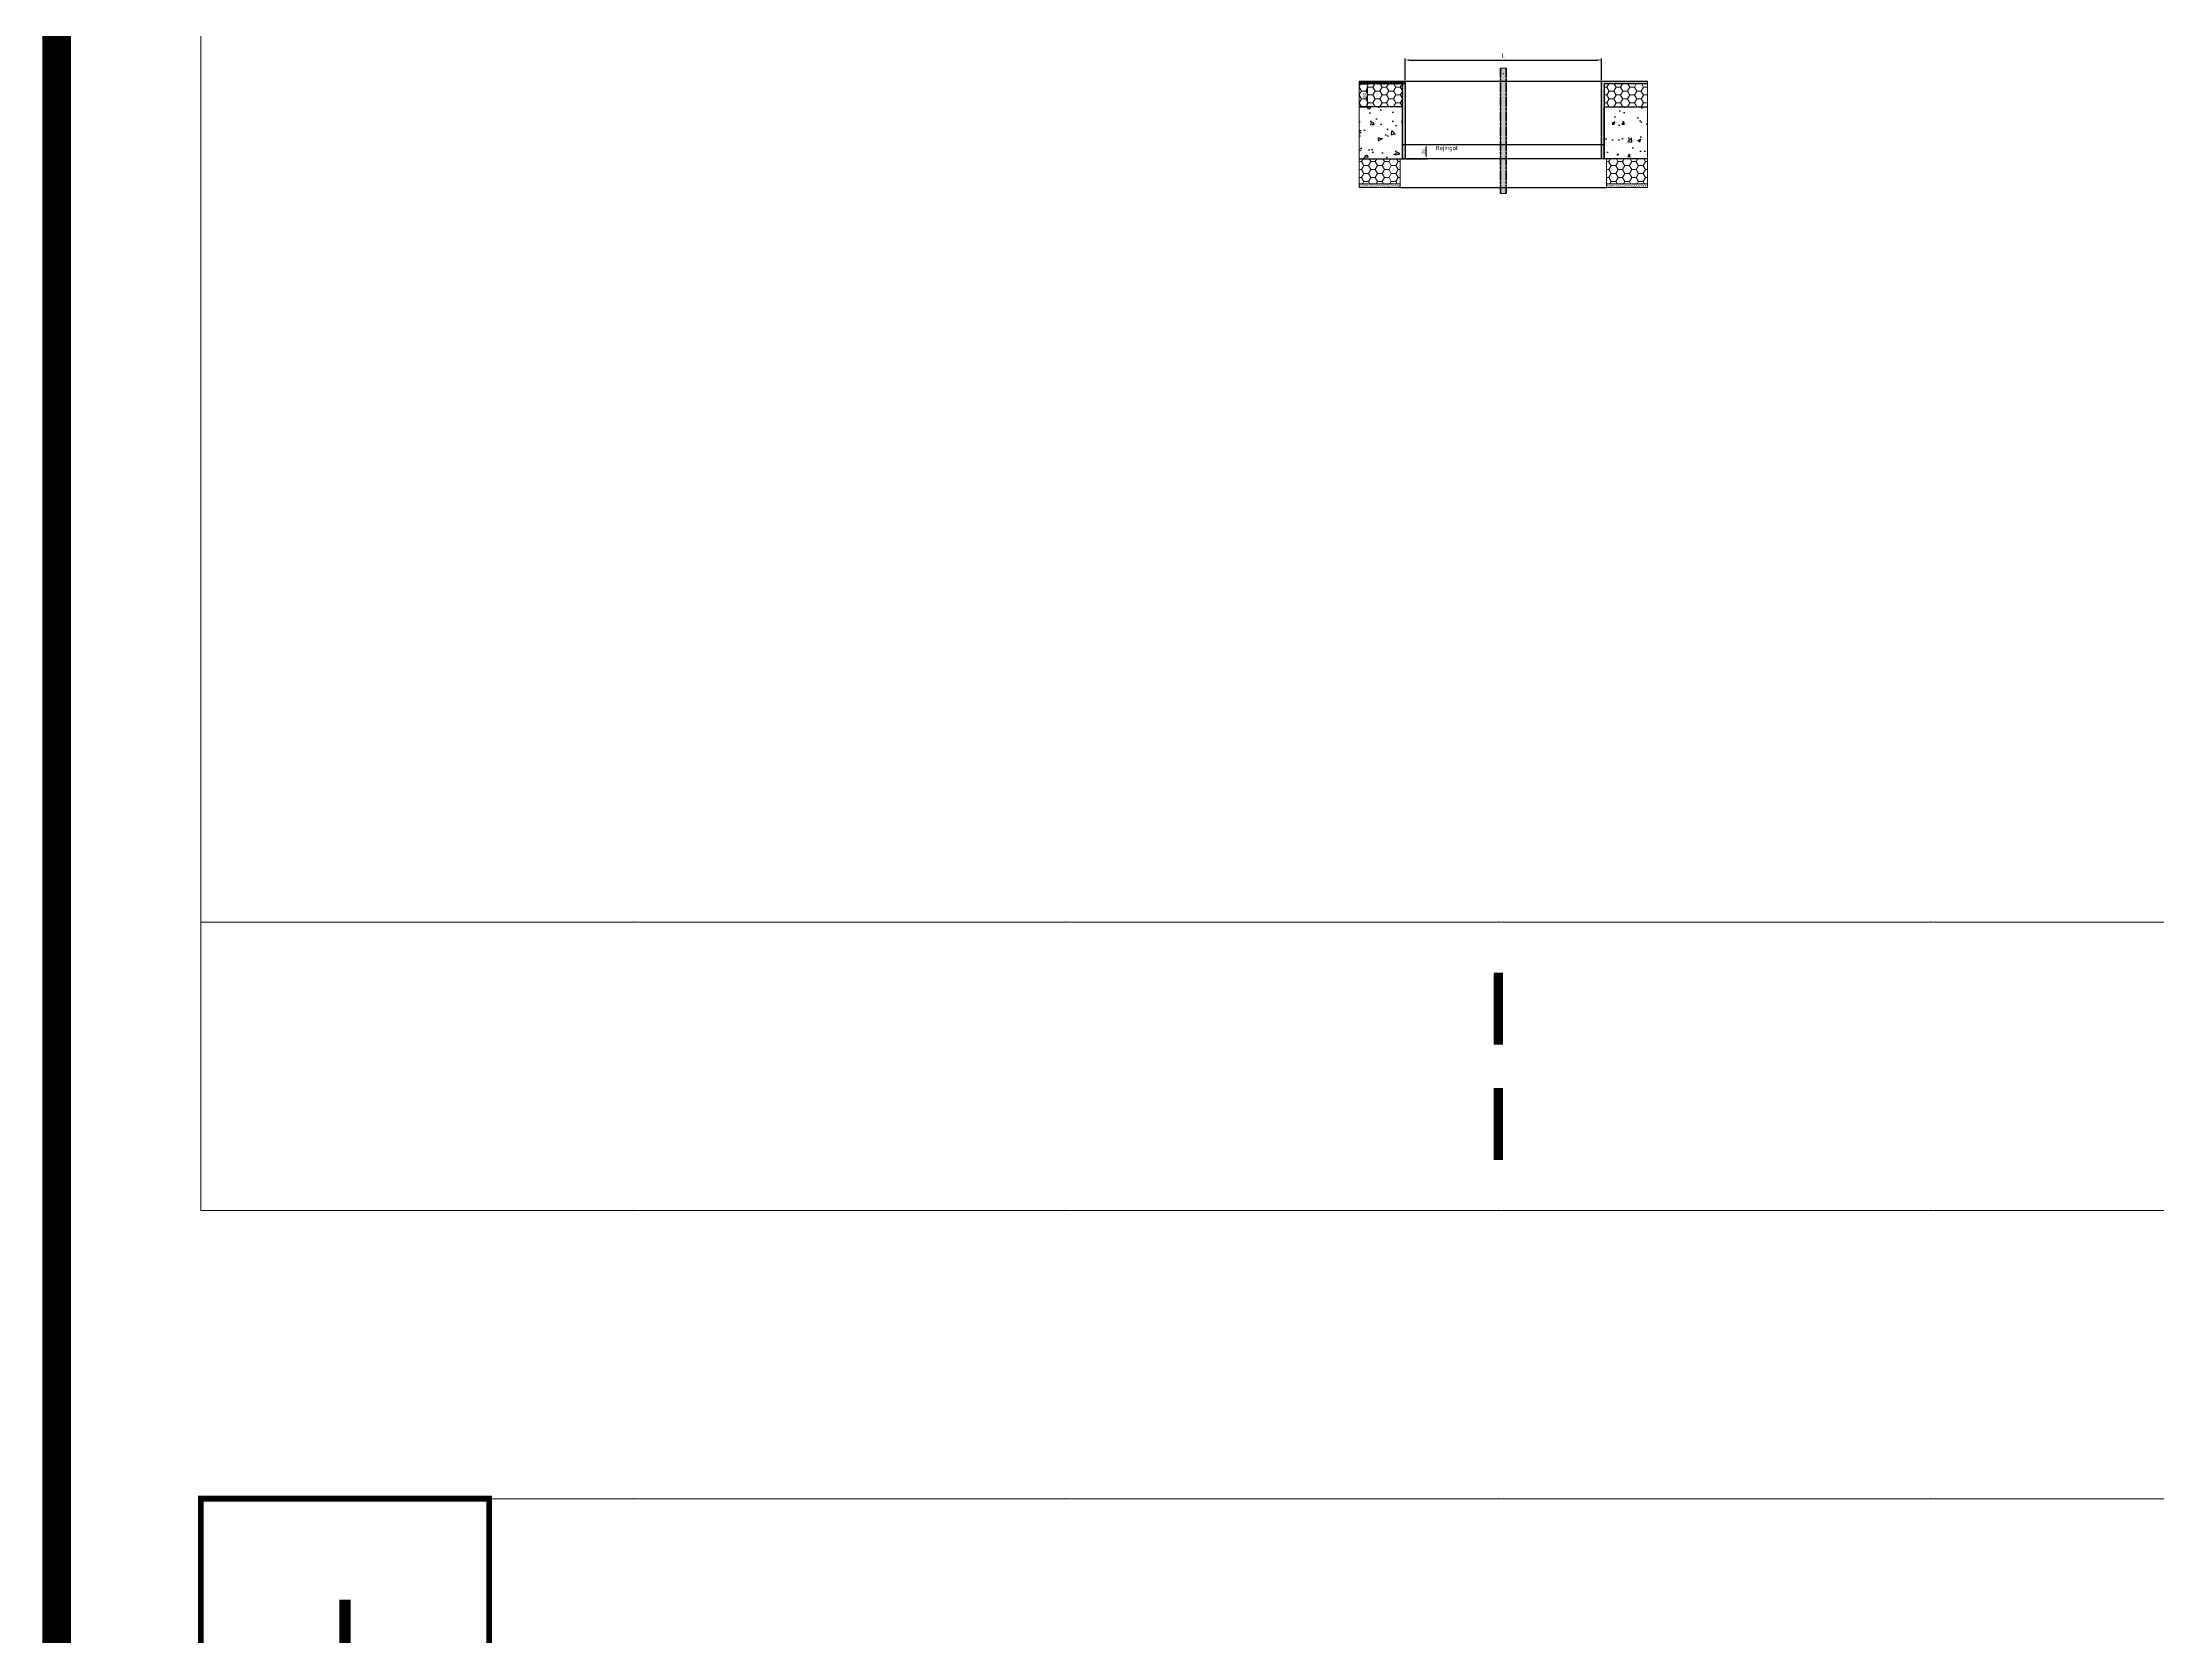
# Model space of a CAD drawing. Header units: millimetres. Extents: x -20000 to 230000, y -17405 to 25402.
# Drawn here: x 79950 to 87287, y -979 to 4552 of the extents above; entities that cross this region are included whole.
import ezdxf
from ezdxf.enums import TextEntityAlignment as Align

# ---------------------------------------------------------------- set-up
doc = ezdxf.new("R2010")
doc.units = ezdxf.units.MM
doc.header["$PDMODE"] = 35
doc.header["$PDSIZE"] = 0.5
doc.linetypes.add('AXES', pattern=[50.8, 31.75, -6.35, 6.35, -6.35])
doc.layers.get('0').update_dxf_attribs({"lineweight": 13})
doc.layers.get('Defpoints').update_dxf_attribs({"true_color": 0xc2a584})
for name, color, linetype, lineweight in [('0 - 1 (validé)', 3, 'Continuous', 13), ('1 - Axe', 1, 'AXES', 0), ('1 - BETON', 251, 'Continuous', 25), ('1 - Cotation', 32, 'Continuous', 13), ('1 - Isolant', 132, 'Continuous', 13), ('1 - Platre', 252, 'Continuous', 13), ('1 - Texte', 7, 'Continuous', 13)]:
    doc.layers.add(name, color=color, linetype=linetype, lineweight=lineweight)
for name, color, linetype, lineweight, plot in [('0 - Invisible', 43, 'Continuous', 0, False), ('0 - Trame', 1, 'Continuous', 0, False), ('Non visible', 163, 'Continuous', 25, False)]:
    doc.layers.add(name, color=color, linetype=linetype, lineweight=lineweight, plot=plot)
doc.layers.add('1 - Cache', color=7, linetype='Continuous', lineweight=0, true_color=0xffffff)
doc.styles.get("Standard").update_dxf_attribs({"font": 'ARIALUNI.TTF'})
doc.styles.add('Texte Poralu', font='tahomabd.ttf')
doc.dimstyles.new('100 - 1000', dxfattribs={"dimtxt": 15, "dimasz": 15, "dimexe": 5, "dimexo": 2.5, "dimgap": 8, "dimtad": 1, "dimdec": 1, "dimtxsty": 'Texte Poralu', "dimcen": 10, "dimazin": 0, "dimtfac": 1, "dimtdec": 1, "dimtmove": 0, "dimatfit": 3, "dimfxl": 1, "dimarcsym": 0})
doc.dimstyles.new('30 - 1000', dxfattribs={"dimtxt": 10, "dimasz": 10, "dimexe": 5, "dimexo": 2.5, "dimgap": 5, "dimtad": 1, "dimdec": 1, "dimtxsty": 'Texte Poralu', "dimcen": 5, "dimazin": 0, "dimtfac": 1, "dimtdec": 1, "dimtmove": 0, "dimatfit": 3, "dimfxl": 1, "dimarcsym": 0})

# ---------------------------------------------------------------- blocks, each defined once
blk = doc.blocks.new('Cadre Coupe_Elev')
at = {"const_width": 20}
blk.add_lwpolyline([(500, 9500), (1500, 9500), (1500, 8500), (500, 8500)], close=True, dxfattribs=at)
for p in [(2000, 9500), (3500, 9500), (5000, 9500), (6500, 9500), (2000, 1500), (3500, 1500), (5000, 1500), (6500, 1500), (2000, 500), (3500, 500), (5000, 500), (6500, 500)]:
    blk.add_point(p)
at = {"layer": '0 - Trame'}
for points in [[(500, 500), (9500, 500), (9500, 9500), (500, 9500)], [(500, 1500), (9500, 1500), (9500, 500), (500, 500)]]:
    blk.add_lwpolyline(points, close=True, dxfattribs=at)
for p in [(0, 10000), (10000, 10000), (0, 0), (10000, 0)]:
    blk.add_point(p, dxfattribs=at)
at = {"layer": 'Defpoints'}
for p in [(5000, 3733.5), (5000, 1200), (5000, 1000), (5000, 800)]:
    blk.add_point(p, dxfattribs=at)
at = {"color": 7}
blk.add_attdef('REPERE_1', text='', height=300, dxfattribs=at).set_placement((1000, 9000), align=Align.MIDDLE_CENTER)
at = {"layer": '1 - Texte', "color": 7}
for tag, p in [('DEFINITION1', (5000, 1200)), ('DEFINITION2', (5000, 800))]:
    blk.add_attdef(tag, text='', height=250, dxfattribs=at).set_placement(p, align=Align.MIDDLE_CENTER)
at = {"layer": 'Non visible', "style": 'Texte Poralu'}
for p in [(5447.1, 4905.8), (5447.1, 4605.8)]:
    blk.add_attdef('REPERE_2', text='', height=35, dxfattribs=at).set_placement(p, align=Align.MIDDLE_LEFT)
blk = doc.blocks.new('*U441')
at = {"layer": '1 - Isolant'}
h = blk.add_hatch(dxfattribs=at)
h.set_pattern_fill('HONEY', color=256, scale=5, style=0)
h.set_pattern_definition([(0, (110, 80), (23.8125, 13.74815), [15.875, -31.75]), (120, (110, 80), (-23.8125, 13.74815), [15.875, -31.75]), (60, (110, 80), (5e-08, 27.4963), [-31.75, 15.875])])
h.paths.add_polyline_path([(-150, 0), (0, 0), (0, 80), (-150, 80)])
at = {"layer": '0 - Invisible'}
blk.add_lwpolyline([(-150, 80), (-150, 0)], dxfattribs=at)
at = {"layer": '1 - Isolant'}
blk.add_lwpolyline([(-150, 0), (0, 0), (0, 0), (0, 0), (0, 80), (-150, 80)], dxfattribs=at)
blk = doc.blocks.new('*U436')
at = {"layer": '1 - Isolant'}
h = blk.add_hatch(dxfattribs=at)
h.set_pattern_fill('HONEY', color=256, scale=5)
h.set_pattern_definition([(0, (237.5, -1e-14), (23.8125, 13.74815), [15.875, -31.75]), (120, (237.5, -1e-14), (-23.8125, 13.74815), [15.875, -31.75]), (60, (237.5, -1e-14), (5e-08, 27.4963), [-31.75, 15.875])])
h.paths.add_polyline_path([(-150, -87), (-150, 0), (-7.5, 0), (-7.5, -87)])
at = {"layer": '1 - Platre'}
h = blk.add_hatch(dxfattribs=at)
h.set_pattern_fill('AR-SAND', color=256, scale=0.1)
h.set_pattern_definition([(37.5, (237.5, -1e-14), (-0.160003, 4.894132), [0, -3.8608, 0, -4.318, 0, -4.1275]), (7.5, (237.5, -1e-14), (4.49523, 7.16825), [0, -2.0828, 0, -3.4798, 0, -1.3335]), (327.5, (234.3756, -1e-14), (7.909924, 0.01437), [0, -1.27, 0, -4.572, 0, -5.969]), (317.5, (234.3756, -1e-14), (7.63556, 2.22929), [0, -0.635, 0, -2.9972, 0, -3.429])])
h.paths.add_polyline_path([(-150, -100), (-150, -87), (-7.5, -87), (-7.5, -100)])
at = {"layer": '0 - Invisible'}
for points in [[(-150, -87), (-150, 0)], [(-150, -100), (-150, -87)]]:
    blk.add_lwpolyline(points, dxfattribs=at)
at = {"layer": '1 - Isolant'}
blk.add_lwpolyline([(-150, 0), (-7.5, 0), (-7.5, -87), (-150, -87)], dxfattribs=at)
at = {"layer": '1 - Platre'}
blk.add_lwpolyline([(-150, -87), (-7.5, -87), (-7.5, -100), (-150, -100)], dxfattribs=at)
blk = doc.blocks.new('*U437')
at = {"layer": '1 - Isolant'}
h = blk.add_hatch(dxfattribs=at)
h.set_pattern_fill('HONEY', color=256, scale=5)
h.set_pattern_definition([(0, (47.5, -1e-14), (23.8125, 13.7482), [15.875, -31.75]), (120, (47.5, -1e-14), (-23.8125, 13.7482), [15.875, -31.75]), (60, (47.5, -1e-14), (5e-08, 27.4963), [-31.75, 15.875])])
h.paths.add_polyline_path([(150, -87), (150, 0), (7.5, 0), (7.5, -87)])
at = {"layer": '1 - Platre'}
h = blk.add_hatch(dxfattribs=at)
h.set_pattern_fill('AR-SAND', color=256, scale=0.1)
h.set_pattern_definition([(37.5, (47.5, -1e-14), (-0.16, 4.89413), [0, -3.8608, 0, -4.318, 0, -4.1275]), (7.5, (47.5, -1e-14), (4.49523, 7.16825), [0, -2.0828, 0, -3.4798, 0, -1.3335]), (327.5, (44.3757, -1e-14), (7.90992, 0.01437), [0, -1.27, 0, -4.572, 0, -5.969]), (317.5, (44.376, -1e-14), (7.63556, 2.2293), [0, -0.635, 0, -2.9972, 0, -3.429])])
h.paths.add_polyline_path([(150, -100), (150, -87), (7.5, -87), (7.5, -100)])
at = {"layer": '0 - Invisible'}
for points in [[(150, -87), (150, 0)], [(150, -100), (150, -87)]]:
    blk.add_lwpolyline(points, dxfattribs=at)
at = {"layer": '1 - Isolant'}
blk.add_lwpolyline([(150, 0), (7.5, 0), (7.5, -87), (150, -87)], dxfattribs=at)
at = {"layer": '1 - Platre'}
blk.add_lwpolyline([(150, -87), (7.5, -87), (7.5, -100), (150, -100)], dxfattribs=at)
blk = doc.blocks.new('*U442')
at = {"layer": '1 - Isolant'}
h = blk.add_hatch(dxfattribs=at)
h.set_pattern_fill('HONEY', color=256, scale=5, style=0)
h.set_pattern_definition([(0, (110, 80), (23.8125, 13.74815), [15.875, -31.75]), (120, (110, 80), (-23.8125, 13.74815), [15.875, -31.75]), (60, (110, 80), (5e-08, 27.4963), [-31.75, 15.875])])
h.paths.add_polyline_path([(-150, 0), (0, 0), (0, 80), (-150, 80)])
at = {"layer": '0 - Invisible'}
blk.add_lwpolyline([(-150, 80), (-150, 0)], dxfattribs=at)
at = {"layer": '1 - Isolant'}
blk.add_lwpolyline([(-150, 0), (0, 0), (0, 0), (0, 0), (0, 80), (-150, 80)], dxfattribs=at)
blk = doc.blocks.new('*D1471')
at = {"layer": '1 - Cotation', "color": 0, "lineweight": -2, "transparency": 16777216}
for p, q in [((84677.5, 4420.4), (84677.5, 4495.7)), ((84692.5, 4490.7), (85342.5, 4490.7)), ((85357.5, 4420.4), (85357.5, 4495.7))]:
    blk.add_line(p, q, dxfattribs=at)
at = {"layer": '1 - Cotation', "color": 0, "transparency": 16777216}
for points in [[(84692.5, 4493.2), (84692.5, 4488.2), (84677.5, 4490.7)], [(85342.5, 4493.2), (85342.5, 4488.2), (85357.5, 4490.7)]]:
    blk.add_solid(points, dxfattribs=at)
at = {"layer": 'Defpoints', "color": 0, "transparency": 16777216}
for p in [(85357.5, 4490.7), (84677.5, 4417.9), (85357.5, 4417.9)]:
    blk.add_point(p, dxfattribs=at)
at = {"layer": '1 - Cotation', "color": 0, "transparency": 16777216, "insert": (85017.5, 4506.2), "char_height": 15, "attachment_point": 5, "style": 'Texte Poralu'}
blk.add_mtext('L', dxfattribs=at)
blk = doc.blocks.new('*U435')
at = {"layer": '1 - BETON'}
h = blk.add_hatch(dxfattribs=at)
h.set_pattern_fill('CONCRETE', color=256, scale=15, style=0, pattern_type=2)
h.set_pattern_definition([(50, (-50, -20), (107.59, -9.413), [11.25, -123.75]), (355, (-50, -20), (-20.813, 112.83), [9, -99]), (100.45, (-41.03, -20.78), (86.776, 103.416), [9.56, -105.17]), (46.184, (-50, 10), (160.086, -24.83), [16.875, -185.625]), (96.636, (-36.66, 7.93), (140.2, 146.12), [14.34, -157.76]), (351.184, (-50, 10), (140.2, 146.12), [13.5, -148.5]), (21, (-35, 2.5), (89.536, -60.393), [11.25, -123.75]), (326, (-35, 2.5), (36.497, 108.773), [9, -99]), (71.45, (-27.54, -2.53), (126.033, 48.38), [9.56, -105.17]), (37.5, (-50, -20), (1.824, 49.934), [0, -97.8, 0, -100.5, 0, -99.375]), (7.5, (-50, -20), (39.46, 59.162), [0, -57.3, 0, -95.55, 0, -37.875]), (327.5, (-83.45, -20), (80.0734, -3.383), [0, -37.5, 0, -117, 0, -155.25]), (317.5, (-98.45, -20), (87.478, 15.016), [0, -48.75, 0, -77.7, 0, -110.25])])
h.paths.add_polyline_path([(150, 180), (150, 0), (0, 0), (0, 180)])
at = {"layer": '0 - Invisible'}
blk.add_lwpolyline([(150, 180), (150, 0)], dxfattribs=at)
at = {"layer": '1 - BETON'}
blk.add_lwpolyline([(150, 0), (0, 0), (0, 180), (150, 180)], dxfattribs=at)
blk = doc.blocks.new('*U434')
at = {"layer": '1 - BETON'}
h = blk.add_hatch(dxfattribs=at)
h.set_pattern_fill('CONCRETE', color=256, scale=15, style=0, pattern_type=2)
h.set_pattern_definition([(50, (-50, -20), (107.59, -9.413), [11.25, -123.75]), (355, (-50, -20), (-20.813, 112.83), [9, -99]), (100.45, (-41.03, -20.78), (86.776, 103.416), [9.56, -105.17]), (46.184, (-50, 10), (160.086, -24.83), [16.875, -185.625]), (96.636, (-36.66, 7.93), (140.2, 146.12), [14.34, -157.76]), (351.184, (-50, 10), (140.2, 146.12), [13.5, -148.5]), (21, (-35, 2.5), (89.536, -60.393), [11.25, -123.75]), (326, (-35, 2.5), (36.497, 108.773), [9, -99]), (71.45, (-27.54, -2.53), (126.033, 48.38), [9.56, -105.17]), (37.5, (-50, -20), (1.824, 49.934), [0, -97.8, 0, -100.5, 0, -99.375]), (7.5, (-50, -20), (39.46, 59.162), [0, -57.3, 0, -95.55, 0, -37.875]), (327.5, (-83.45, -20), (80.0734, -3.383), [0, -37.5, 0, -117, 0, -155.25]), (317.5, (-98.45, -20), (87.478, 15.016), [0, -48.75, 0, -77.7, 0, -110.25])])
h.paths.add_polyline_path([(150, 180), (150, 0), (0, 0), (0, 180)])
at = {"layer": '0 - Invisible'}
blk.add_lwpolyline([(150, 180), (150, 0)], dxfattribs=at)
at = {"layer": '1 - BETON'}
blk.add_lwpolyline([(150, 0), (0, 0), (0, 180), (150, 180)], dxfattribs=at)
blk = doc.blocks.new('*D1472')
at = {"layer": '1 - Cotation', "color": 0, "lineweight": -2, "transparency": 16777216}
for p, q in [((84670, 4197.9), (84755.1, 4197.9)), ((84750.1, 4157.9), (84750.1, 4187.9)), ((84670, 4147.9), (84755.1, 4147.9))]:
    blk.add_line(p, q, dxfattribs=at)
at = {"layer": '1 - Cotation', "color": 0, "transparency": 16777216}
for points in [[(84748.5, 4187.9), (84751.8, 4187.9), (84750.1, 4197.9)], [(84748.5, 4157.9), (84751.8, 4157.9), (84750.1, 4147.9)]]:
    blk.add_solid(points, dxfattribs=at)
at = {"layer": 'Defpoints', "color": 0, "transparency": 16777216}
for p in [(84667.5, 4197.9), (84750.1, 4197.9), (84667.5, 4147.9)]:
    blk.add_point(p, dxfattribs=at)
at = {"layer": '1 - Cotation', "color": 0, "transparency": 16777216, "insert": (84739.9, 4172.9), "char_height": 10, "attachment_point": 5, "rotation": 90, "style": 'Texte Poralu'}
blk.add_mtext('50', dxfattribs=at)
blk = doc.blocks.new('*D1473')
at = {"layer": 'Defpoints', "color": 0, "lineweight": -2, "transparency": 16777216}
for p, q in [((84520, 4407.9), (84551.5, 4407.9)), ((84546.5, 4337.9), (84546.5, 4397.9)), ((84520, 4327.9), (84551.5, 4327.9))]:
    blk.add_line(p, q, dxfattribs=at)
at = {"layer": 'Defpoints', "color": 0, "transparency": 16777216}
for p in [(84517.5, 4407.9), (84546.5, 4407.9), (84517.5, 4327.9)]:
    blk.add_point(p, dxfattribs=at)
for points in [[(84544.8, 4397.9), (84548.2, 4397.9), (84546.5, 4407.9)], [(84544.8, 4337.9), (84548.2, 4337.9), (84546.5, 4327.9)]]:
    blk.add_solid(points, dxfattribs=at)
at = {"layer": 'Defpoints', "color": 0, "transparency": 16777216, "insert": (84536.3, 4367.9), "char_height": 10, "attachment_point": 5, "rotation": 90, "style": 'Texte Poralu'}
blk.add_mtext('80', dxfattribs=at)
blk = doc.blocks.new('*U498')
at = {"layer": '1 - BETON'}
h = blk.add_hatch(dxfattribs=at)
h.set_pattern_fill('AR-SAND', color=256, scale=0.1)
h.set_pattern_definition([(37.5, (50, -60), (-0.160003, 4.89413), [0, -3.8608, 0, -4.318, 0, -4.1275]), (7.5, (50, -60), (4.49523, 7.16825), [0, -2.0828, 0, -3.4798, 0, -1.3335]), (327.5, (46.8757, -60), (7.909924, 0.01437), [0, -1.27, 0, -4.572, 0, -5.969]), (317.5, (46.876, -60), (7.63556, 2.2293), [0, -0.635, 0, -2.9972, 0, -3.429])])
h.paths.add_polyline_path([(-150, 10), (-150, 0), (0, 0), (0, -260), (10, -260), (10, 10)])
at = {"layer": '0 - Invisible'}
blk.add_lwpolyline([(-150, 10), (-150, 0)], dxfattribs=at)
at = {"layer": '1 - BETON'}
blk.add_lwpolyline([(-150, 0), (0, 0), (0, -260), (10, -260), (10, 10), (-150, 10)], dxfattribs=at)
blk = doc.blocks.new('*U679')
at = {"layer": '1 - BETON'}
h = blk.add_hatch(dxfattribs=at)
h.set_pattern_fill('AR-SAND', color=256, scale=0.1)
h.set_pattern_definition([(37.5, (0, -60), (-0.16, 4.89413), [0, -3.8608, 0, -4.318, 0, -4.1275]), (7.5, (0, -60), (4.49523, 7.16825), [0, -2.0828, 0, -3.4798, 0, -1.3335]), (327.5, (-3.124, -60), (7.90992, 0.01437), [0, -1.27, 0, -4.572, 0, -5.969]), (317.5, (-3.124, -60), (7.63556, 2.2293), [0, -0.635, 0, -2.9972, 0, -3.429])])
h.paths.add_polyline_path([(10, -260), (10, 0), (0, 0), (0, -260)])
at = {"layer": '0 - Invisible'}
blk.add_line((0, -260), (10, -260), dxfattribs=at)
at = {"layer": '1 - BETON'}
blk.add_lwpolyline([(10, -260), (10, 0), (0, 0), (0, -260)], dxfattribs=at)
blk = doc.blocks.new('*U680')
at = {"layer": '1 - BETON'}
h = blk.add_hatch(dxfattribs=at)
h.set_pattern_fill('AR-SAND', color=256, scale=0.1)
h.set_pattern_definition([(37.5, (0, 40), (-0.16, 4.89413), [0, -3.8608, 0, -4.318, 0, -4.1275]), (7.5, (0, 40), (4.49523, 7.16825), [0, -2.0828, 0, -3.4798, 0, -1.3335]), (327.5, (-3.124, 40), (7.90992, 0.01437), [0, -1.27, 0, -4.572, 0, -5.969]), (317.5, (-3.124, 40), (7.63556, 2.2293), [0, -0.635, 0, -2.9972, 0, -3.429])])
h.paths.add_polyline_path([(10, -160), (10, 0), (0, 0), (0, -160)])
at = {"layer": '0 - Invisible'}
blk.add_line((0, -160), (10, -160), dxfattribs=at)
at = {"layer": '1 - BETON'}
blk.add_lwpolyline([(10, -160), (10, 0), (0, 0), (0, -160)], dxfattribs=at)
blk = doc.blocks.new('*U1386')
at = {"layer": '1 - Cache'}
blk.add_hatch(color=256, dxfattribs=at).paths.add_polyline_path([(-10, 20), (-10, -415), (10, -415), (10, 20)])
at = {"layer": '0 - Invisible'}
blk.add_lwpolyline([(-10, 20), (-10, -415), (10, -415), (10, 20)], close=True, dxfattribs=at)
for p in [(0, 0), (0, -395)]:
    blk.add_point(p, dxfattribs=at)
at = {"layer": '1 - Axe', "lineweight": 50}
for p, q in [((-10, 20), (-10, -415)), ((10, 20), (10, -415))]:
    blk.add_line(p, q, dxfattribs=at)

msp = doc.modelspace()

# ---------------------------------------------------------------- linework, layer by layer
at = {"const_width": 100}
msp.add_lwpolyline([(80000, -10000), (80000, 10000)], dxfattribs=at)
at = {"layer": '1 - BETON', "ltscale": 2}
msp.add_line((84677.5, 4417.93), (85357.5, 4417.93), dxfattribs=at)
at = {"layer": '1 - BETON'}
msp.add_line((84660, 4047.93), (85375, 4047.93), dxfattribs=at)
msp.add_lwpolyline([(84667.5, 4167.93), (84667.5, 4167.93), (84667.5, 4197.93), (85367.5, 4197.93), (85367.5, 4167.93), (85367.5, 4167.93), (85367.5, 4147.93), (84667.5, 4147.93)], close=True, dxfattribs=at)

# ---------------------------------------------------------------- block references
at = {"xscale": -1}
for name, p, rotation in [('*U680', (84677.5, 4407.93), 270.0000544799311), ('*U679', (84667.5, 4147.93), 180.0000544799311), ('*U498', (85367.5, 4407.93), 8.128960704567589e-07), ('*U442', (85367.5, 4327.93), 359.9999598587287)]:
    msp.add_blockref(name, p, dxfattribs=dict(at, rotation=rotation))
at = {"rotation": 4.014127135292442e-05}
msp.add_blockref('*U441', (84667.5, 4327.93), dxfattribs=at)
for name, p in [('*U1386', (85017.5, 4442.93)), ('*U435', (85367.5, 4147.93)), ('*U436', (84667.5, 4147.93)), ('*U437', (85367.5, 4147.93))]:
    msp.add_blockref(name, p)
at = {"xscale": -1}
msp.add_blockref('*U434', (84667.5, 4147.93), dxfattribs=at)
at = {"layer": '0 - 1 (validé)'}
for p in [(70000, 0), (70000, -10000)]:
    msp.add_blockref('Cadre Coupe_Elev', p, dxfattribs=at)
ref = msp.add_blockref('Cadre Coupe_Elev', (80000, 0), dxfattribs=at)
ref.add_attrib('DEFINITION1', 'I', dxfattribs={"layer": '1 - Texte', "color": 7, "height": 250}).set_placement((85000, 1200), align=Align.MIDDLE_CENTER)
ref.add_attrib('DEFINITION2', 'I', dxfattribs={"layer": '1 - Texte', "color": 7, "height": 250}).set_placement((85000, 800), align=Align.MIDDLE_CENTER)
ref = msp.add_blockref('Cadre Coupe_Elev', (80000, -10000), dxfattribs=at)
ref.add_attrib('REPERE_1', 'I', dxfattribs={"layer": '0', "color": 7, "height": 300}).set_placement((81000, -1000), align=Align.MIDDLE_CENTER)

# ---------------------------------------------------------------- texts
at = {"layer": '1 - Texte', "insert": (84783.64, 4193.01), "char_height": 15, "attachment_point": 1, "style": 'Texte Poralu'}
msp.add_mtext_dynamic_manual_height_columns('Rejingot', width=98.0024, gutter_width=300, heights=[0], dxfattribs=at)

# ---------------------------------------------------------------- dimensions: what is measured, and where the dimension line sits
at = {"layer": '1 - Cotation'}
dim = msp.add_linear_dim(base=(85357.5, 4490.74), p1=(84677.5, 4417.93), p2=(85357.5, 4417.93), text='L', dimstyle='100 - 1000', dxfattribs=at)
dim.commit()
dim.dimension.update_dxf_attribs({"geometry": '*D1471', "text_midpoint": (85017.5, 4506.24)})
dim = msp.add_linear_dim(base=(84750.12, 4197.93), p1=(84667.5, 4147.93), p2=(84667.5, 4197.93), angle=90, dimstyle='30 - 1000', dxfattribs=at)
dim.commit()
dim.dimension.update_dxf_attribs({"geometry": '*D1472', "text_midpoint": (84739.92, 4172.93)})
at = {"layer": 'Defpoints'}
dim = msp.add_linear_dim(base=(84546.5, 4407.93), p1=(84517.5, 4327.93), p2=(84517.5, 4407.93), angle=90, dimstyle='30 - 1000', dxfattribs=at)
dim.commit()
dim.dimension.update_dxf_attribs({"geometry": '*D1473', "text_midpoint": (84536.28, 4367.93)})

doc.saveas('drawing.dxf')
